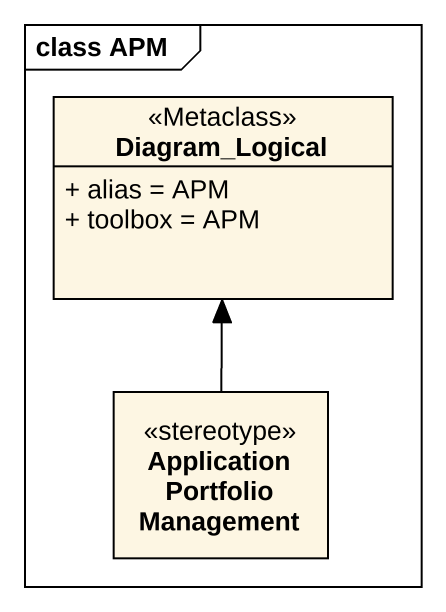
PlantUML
@startuml
mainframe class APM
hide circle
hide empty members
skinparam classAttributeIconSize 0
class Diagram_Logical <<Metaclass>> {
  + alias = APM
  + toolbox = APM
}
class "Application Portfolio Management" as Application_Portfolio <<stereotype>>
Application_Portfolio -up-> Diagram_Logical
@enduml
